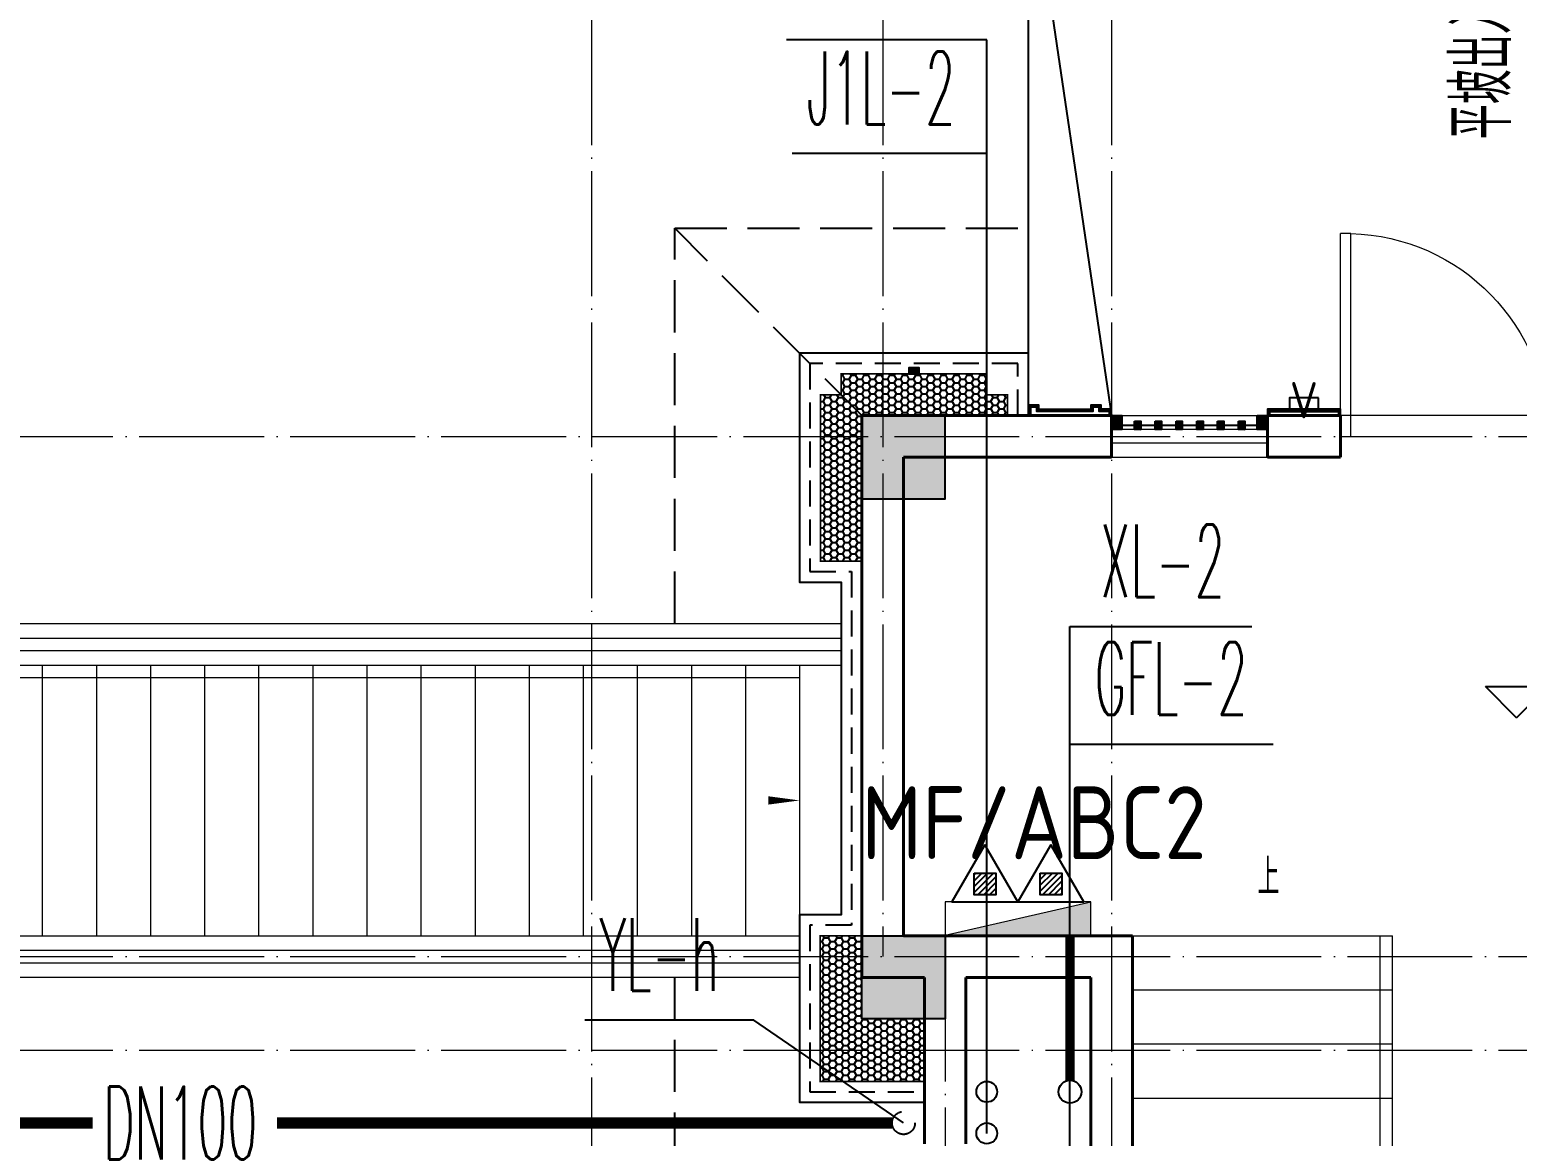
# Model space of a CAD drawing. Extents: x 27938 to 650306, y -92720 to 1524912.
# Drawn here: x 306617 to 313767, y 684793 to 690112 of the extents above; entities that cross this region are included whole.
import ezdxf

# ---------------------------------------------------------------- set-up
doc = ezdxf.new("R2010")
doc.units = 0
doc.header["$LTSCALE"] = 1000
doc.header["$MEASUREMENT"] = 0
for name, pattern in [('DASH', [0.35, 0.25, -0.1]), ('DOTE', [2.42, 2, -0.2, 0.02, -0.2]), ('HIDDEN', [0.375, 0.25, -0.125])]:
    doc.linetypes.add(name, pattern=pattern)
for name, color, linetype in [('A-EQPM-MECH', 191, 'Continuous'), ('DIM_ELEV', 3, 'Continuous'), ('DIM_SYMB', 3, 'Continuous'), ('DIM_不分区消火栓', 3, 'Continuous'), ('DIM_管井排水', 3, 'Continuous'), ('DIM_给水', 3, 'Continuous'), ('DIM_雨水', 3, 'Continuous'), ('EQUIP_灭火器', 7, 'Continuous'), ('PIPE-不分区消火栓', 1, 'X'), ('PIPE-雨水', 4, 'Y'), ('PUB_TEXT', 4, 'Continuous'), ('TEXT_灭火器', 7, 'Continuous'), ('TEXT_雨水', 7, 'Continuous'), ('VPIPE-不分区消火栓', 1, 'X'), ('VPIPE-给水', 3, 'TG_J'), ('VPIPE-给水中', 72, 'J2'), ('VPIPE-雨水', 4, 'DASH'), ('修改标示', 212, 'Continuous'), ('卫生间', 6, 'Continuous'), ('看线', 251, 'Continuous'), ('立面', 73, 'Continuous'), ('立面-看线', 251, 'Continuous'), ('铝合金', 144, 'Continuous')]:
    doc.layers.add(name, color=color, linetype=linetype)
for name, color, linetype, lineweight in [('DOTE', 19, 'DOTE', 9), ('EQUIP_消火栓', 242, 'Continuous', 18), ('PUB_HATCH', 8, 'Continuous', 9), ('STAIR', 2, 'Continuous', 18), ('WALL', 9, 'Continuous', 40), ('WINDOW', 8, 'Continuous', 15), ('平面-栏杆', 135, 'Continuous', 15), ('平面-看线', 45, 'Continuous', 15)]:
    doc.layers.add(name, color=color, linetype=linetype, lineweight=lineweight)
doc.styles.add('_TCH_DIM', font='SIMPLEX.shx', dxfattribs={"width": 0.6, "oblique": 10, "bigfont": 'hztxt.shx'})
doc.styles.add('_TWT_PIPEDN', font='SIMPLEX.shx', dxfattribs={"width": 0.6, "oblique": 10, "height": 3, "bigfont": 'HZTXT.shx'})
doc.styles.add('_TWT_SERIAL', font='simplex.shx', dxfattribs={"width": 0.6, "oblique": 10, "height": 3, "bigfont": 'aadri.shx'})
doc.styles.get("Standard").update_dxf_attribs({"font": 'gbenor.shx', "bigfont": 'gbcbig.shx'})
doc.styles.add('TG_LINETYPE', font='SIMPLEX', dxfattribs={"width": 0.8, "height": 3, "bigfont": 'HZTXT'})
doc.linetypes.add('J2', pattern='A,3,-0.2,["J2",Standard,S=0.25,R=0,X=-0.1,Y=-0.115],-0.35', length=3.55)
doc.linetypes.add('TG_J', pattern='A,2,-0.22,["J",TG_LINETYPE,S=0.1,R=0,X=-0.18,Y=-0.15],0', length=2.22)
doc.linetypes.add('X', pattern='A,3,-0.2,["X",Standard,S=0.25,R=0,X=-0.1,Y=-0.115],-0.25', length=3.45)
doc.linetypes.add('Y', pattern='A,3,-0.2,["Y",Standard,S=0.25,R=0,X=-0.1,Y=-0.115],-0.2', length=3.4)

# ---------------------------------------------------------------- blocks, each defined once
blk = doc.blocks.new('A$C7D502F78')
at = {"layer": '修改标示', "ltscale": 2}
blk.add_lwpolyline([(-150.6, 197.3), (-10.6, 197.3), (-10.6, 142.3), (-150.6, 142.3)], close=True, dxfattribs=at)
at = {"layer": 'PUB_TEXT'}
blk.add_text('V', height=175, dxfattribs=at).set_placement((-147.2, 99.1))
blk = doc.blocks.new('GDRDADWDAD')
at = {"layer": 'DOTE', "linetype": 'DOTE', "ltscale": 0.3}
for p, q in [((309316.6, 690157.2), (309316.6, 681057.2)), ((310716.6, 690157.2), (310716.6, 685657.2)), ((311816.6, 690157.2), (311816.6, 679557.2)), ((270116.6, 688157.2), (328916.6, 688157.2)), ((270116.6, 685657.2), (328916.6, 685657.2)), ((311016.6, 685657.2), (311016.6, 683657.2)), ((270116.6, 685207.2), (328916.6, 685207.2))]:
    blk.add_line(p, q, dxfattribs=at)
blk = doc.blocks.new('HFGHFHF')
at = {"layer": '卫生间', "color": 159, "linetype": 'DASH', "true_color": 0x22346e}
blk.add_line((288416.6, 688257.2), (289316.6, 689157.2), dxfattribs=at)
for points in [[(289316.6, 687257.2), (289316.6, 689157.2), (287616.8, 689157.2)], [(299516.8, 683357.2), (298716.6, 683357.2), (298716.4, 684357.2), (290716.2, 684357.2), (290716, 684657.2), (289316.6, 684657.2), (289316.6, 685557.2)]]:
    blk.add_lwpolyline(points, dxfattribs=at)
blk = doc.blocks.new('A$C028C60F5')
at = {"color": 0}
blk.add_lwpolyline([(400, 0), (0, 0), (0, -400), (400, -400)], close=True, dxfattribs=at)
at = {"layer": 'PUB_HATCH', "color": 0}
blk.add_solid([(0, -400), (400, -400), (0, 0), (400, 0)], dxfattribs=at)
blk = doc.blocks.new('A$C3EFA6995')
at = {"color": 8}
for p in [(9700, 100), (9700, -2400), (15900, -2400)]:
    blk.add_blockref('A$C028C60F5', p, dxfattribs=at)
at = {"color": 8, "xscale": -1}
blk.add_blockref('A$C028C60F5', (16300, 100), dxfattribs=at)
blk = doc.blocks.new('$WINLIB2D$00000001')
at = {"color": 0}
for points in [[(-0.5, 0.5), (-0.5, -0.5)], [(-0.5, 0.5), (0.5, 0.5)], [(0.5, -0.5), (0.5, 0.5)], [(0.5, 0.1667), (-0.5, 0.1667)], [(0.5, -0.1667), (-0.5, -0.1667)], [(-0.5, -0.5), (0.5, -0.5)]]:
    blk.add_lwpolyline(points, dxfattribs=at)
blk = doc.blocks.new('$DorLib2D$00000002')
for p, q in [((-0.5, 0), (-0.5, 0.4875)), ((-0.475, 0.4875), (-0.5, 0.4875)), ((-0.475, 0), (-0.475, 0.4875)), ((0.475, 0), (0.475, 0.4875)), ((0.475, 0.4875), (0.5, 0.4875)), ((0.5, 0), (0.5, 0.4875)), ((-0.5, 0), (-0.475, 0)), ((0.5, 0), (0.475, 0))]:
    blk.add_line(p, q)
at = {"lineweight": 13}
for centre, start, end in [((-0.4875, 0), 0, 88.5307), ((0.4875, 0), 91.4693, 180)]:
    blk.add_arc(centre, 0.4875, start, end, dxfattribs=at)
blk = doc.blocks.new('$TwtSys$00000546')
h = blk.add_hatch()
h.set_pattern_fill('ANSI31', color=1, scale=200, style=0)
h.set_pattern_definition([(45, (-38543.802, -6670.83), (-17.67767, 17.67767), [])])
h.paths.add_polyline_path([(-64.9, 173.7), (64.9, 173.7), (64.9, 43.9), (-64.9, 43.9)])
at = {"color": 1}
for points in [[(0, 343.6), (-198.4, 0), (198.4, 0)], [(-64.9, 173.7), (64.9, 173.7), (64.9, 43.9), (-64.9, 43.9)]]:
    blk.add_lwpolyline(points, close=True, dxfattribs=at)
blk = doc.blocks.new('$TwtSys$00000434')
at = {"color": 7}
for p, q in [((-0.5, 0.5), (-0.5, -0.5)), ((-0.5, -0.5), (0.5, 0.5)), ((0.5, 0.5), (-0.5, 0.5)), ((0.5, -0.5), (0.5, 0.5)), ((-0.5, -0.5), (0.5, -0.5))]:
    blk.add_line(p, q, dxfattribs=at)
blk.add_solid([(0.5, -0.5), (0.5, 0.5), (-0.5, -0.5)], dxfattribs=at)

msp = doc.modelspace()

# ---------------------------------------------------------------- hatches: boundary and pattern name
at = {"layer": '立面'}
h = msp.add_hatch(dxfattribs=at)
h.set_pattern_fill('ANSI31', color=8, scale=2)
h.set_pattern_definition([(45, (-577433.4547, -107108.3295), (-2.24506403, 2.24506403), [])])
h.paths.add_polyline_path([(310841.8, 688457.2), (310891.8, 688457.2), (310891.8, 688487.2), (310841.8, 688487.2)])
h = msp.add_hatch(dxfattribs=at)
h.set_pattern_fill('ANSI31', color=8, scale=2)
h.set_pattern_definition([(45, (-389425.706, -266823.1597), (-2.24506403, 2.24506403), [])])
h.paths.add_polyline_path([(311416.8, 688257.3), (311816.5, 688257.3), (311816.5, 688287.3), (311766.5, 688287.3), (311766.5, 688307.4), (311716.5, 688307.4), (311716.5, 688287.4), (311466.7, 688287.1), (311466.5, 688307.4), (311416.8, 688307.4)])
h.paths.add_polyline_path([(311426.8, 688257.3), (311806.5, 688257.3), (311806.5, 688277.3), (311756.5, 688277.3), (311756.5, 688297.4), (311726.5, 688297.4), (311726.5, 688277.4), (311456.8, 688277.1), (311456.6, 688297.4), (311426.8, 688297.4)])
h = msp.add_hatch(dxfattribs=at)
h.set_pattern_fill('ANSI31', color=8, scale=2)
h.set_pattern_definition([(45, (-577633.4547, -108177.829), (-2.24506403, 2.24506403), [])])
edge = h.paths.add_edge_path()
edge.add_line((312566.5, 688257.2), (312576.6, 688257.2))
edge.add_line((312576.6, 688257.2), (312576.6, 688277.2))
edge.add_line((312576.6, 688277.2), (312906.6, 688277.2))
edge.add_line((312906.6, 688277.2), (312906.6, 688257.3))
edge.add_line((312906.6, 688257.3), (312916.6, 688257.2))
edge.add_line((312916.6, 688257.2), (312916.6, 688287.2))
edge.add_line((312916.6, 688287.2), (312566.6, 688287.2))
edge.add_line((312566.6, 688287.2), (312566.6, 688257.2))
h = msp.add_hatch(dxfattribs=at)
h.set_pattern_fill('ANSI31', color=8, scale=2)
h.set_pattern_definition([(45, (-389485.9416, -266823.342), (-2.24506403, 2.24506403), [])])
h.paths.add_polyline_path([(311816.5, 688257.2), (311866.5, 688257.2), (311866.5, 688190.5), (311816.5, 688190.5)])
h = msp.add_hatch(dxfattribs=at)
h.set_pattern_fill('ANSI31', color=8, scale=2)
h.set_pattern_definition([(45, (-389375.941, -266823.3426), (-2.24506403, 2.24506403), [])])
h.paths.add_polyline_path([(311926.5, 688230.2), (311956.5, 688230.2), (311956.5, 688190.5), (311926.5, 688190.5)])
h = msp.add_hatch(dxfattribs=at)
h.set_pattern_fill('ANSI31', color=8, scale=2)
h.set_pattern_definition([(45, (-389275.941, -266823.3435), (-2.24506403, 2.24506403), [])])
h.paths.add_polyline_path([(312026.5, 688230.2), (312056.5, 688230.2), (312056.5, 688190.5), (312026.5, 688190.5)])
h = msp.add_hatch(dxfattribs=at)
h.set_pattern_fill('ANSI31', color=8, scale=2)
h.set_pattern_definition([(45, (-389175.941, -266823.3444), (-2.24506403, 2.24506403), [])])
h.paths.add_polyline_path([(312126.5, 688230.2), (312156.5, 688230.2), (312156.5, 688190.5), (312126.5, 688190.5)])
h = msp.add_hatch(dxfattribs=at)
h.set_pattern_fill('ANSI31', color=8, scale=2)
h.set_pattern_definition([(45, (-389075.941, -266823.3454), (-2.24506403, 2.24506403), [])])
h.paths.add_polyline_path([(312226.5, 688230.2), (312256.5, 688230.2), (312256.5, 688190.5), (312226.5, 688190.5)])
h = msp.add_hatch(dxfattribs=at)
h.set_pattern_fill('ANSI31', color=8, scale=2)
h.set_pattern_definition([(45, (-388975.941, -266823.3463), (-2.24506403, 2.24506403), [])])
h.paths.add_polyline_path([(312326.5, 688230.2), (312356.5, 688230.2), (312356.5, 688190.5), (312326.5, 688190.5)])
h = msp.add_hatch(dxfattribs=at)
h.set_pattern_fill('ANSI31', color=8, scale=2)
h.set_pattern_definition([(45, (-388875.941, -266823.3472), (-2.24506403, 2.24506403), [])])
h.paths.add_polyline_path([(312426.5, 688230.2), (312456.5, 688230.2), (312456.5, 688190.5), (312426.5, 688190.5)])
h = msp.add_hatch(dxfattribs=at)
h.set_pattern_fill('ANSI31', color=8, scale=2)
h.set_pattern_definition([(45, (-388785.9383, -266823.3383), (-2.24506403, 2.24506403), [])])
h.paths.add_polyline_path([(312516.5, 688257.2), (312566.5, 688257.2), (312566.5, 688190.5), (312516.5, 688190.5)])
at = {"layer": '立面-看线'}
h = msp.add_hatch(dxfattribs=at)
h.set_pattern_fill('HONEY', color=8, scale=13)
h.set_pattern_definition([(0, (-144800.637, 156240.446), (30.95625, 17.872595), [20.6375, -41.275]), (120, (-144800.637, 156240.446), (-30.9562463, 17.8726014), [20.6375, -41.275]), (60, (-144800.637, 156240.446), (3.7e-06, 35.7451964), [-41.275, 20.6375])])
h.paths.add_polyline_path([(311216.8, 688357.2), (311216.8, 688457.2), (310516.8, 688457.2), (310516.8, 688357.2), (310416.8, 688357.2), (310416.8, 687557.2), (310616.6, 687557.2), (310616.6, 688257.2), (311315.9, 688257.2), (311315.9, 688357.2)])
h = msp.add_hatch(dxfattribs=at)
h.set_pattern_fill('HONEY', color=8, scale=13)
h.set_pattern_definition([(0, (-144900, 152840.447), (30.95625, 17.872595), [20.6375, -41.275]), (120, (-144900, 152840.447), (-30.9562463, 17.8726014), [20.6375, -41.275]), (60, (-144900, 152840.447), (3.7e-06, 35.7451964), [-41.275, 20.6375])])
h.paths.add_polyline_path([(310916.6, 685357.2), (310616.6, 685357.2), (310616.6, 685757.2), (310417.1, 685757.2), (310417.1, 685057.2), (310916.6, 685057.2)])

# ---------------------------------------------------------------- linework, layer by layer
at = {"color": 8, "const_width": 8}
for points in [[(310616.6, 687557.2), (310416.8, 687557.2), (310416.8, 688357.2), (310516.8, 688357.2), (310516.8, 688457.2), (310806.8, 688457.2), (310806.8, 688457.2), (310926.8, 688457.2), (310926.8, 688457.2), (311216.8, 688457.2), (311216.8, 688357.2), (311316.8, 688357.2), (311316.8, 688257.2)], [(310616.6, 685757.2), (310416.6, 685757.2), (310416.6, 685057.2), (310916.6, 685057.2)]]:
    msp.add_lwpolyline(points, dxfattribs=at)
at = {"layer": 'A-EQPM-MECH', "color": 8}
for points in [[(311416.8, 688257.2), (311416.8, 690957.2), (316416.8, 690957.2), (316416.8, 688257.2)], [(311416.8, 690957.2), (311816.5, 688257.2)]]:
    msp.add_lwpolyline(points, dxfattribs=at)
at = {"layer": 'DIM_ELEV', "color": 8}
for p, q in [((313763.2, 686804.9), (313613.2, 686954.9)), ((313613.2, 686954.9), (314278.2, 686954.9)), ((313763.2, 686804.9), (313913.2, 686954.9))]:
    msp.add_line(p, q, dxfattribs=at)
at = {"layer": 'DIM_SYMB', "color": 8}
for points in [[(305797.5, 686407.4, 0, 0, 0), (310316.8, 686407.4, 0, 40, 0), (310166.8, 686407.4, 0, 0, 0)], [(312566.6, 685887.2, 0, 0, 0), (312566.6, 683937.2, 0, 40, 0), (312566.6, 684087.2, 0, 0, 0)]]:
    msp.add_lwpolyline(points, format="xyseb", dxfattribs=at)
at = {"layer": 'DIM_不分区消火栓'}
for p, q in [((311616.6, 685007.2), (311616.6, 687243.8)), ((311616.6, 687243.8), (312491, 687243.8))]:
    msp.add_line(p, q, dxfattribs=at)
at = {"layer": 'DIM_管井排水'}
for p, q in [((311616.5, 683857.2), (311616.6, 686678.3)), ((311616.6, 686678.3), (312592.6, 686678.3))]:
    msp.add_line(p, q, dxfattribs=at)
at = {"layer": 'DIM_给水'}
for p, q in [((311216.6, 690063.8), (310253.9, 690063.8)), ((311216.6, 685007.2), (311216.6, 690063.8)), ((311216.6, 689516.3), (310282, 689516.3)), ((311216.6, 684807.2), (311216.6, 689516.3))]:
    msp.add_line(p, q, dxfattribs=at)
at = {"layer": 'DIM_雨水'}
for p, q in [((310097.6, 685351.6), (309284.4, 685351.6)), ((310816.6, 684857.2), (310097.6, 685351.6))]:
    msp.add_line(p, q, dxfattribs=at)
at = {"layer": 'PIPE-不分区消火栓', "const_width": 45}
msp.add_lwpolyline([(311616.6, 685062.2), (311616.6, 685759.4)], dxfattribs=at)
at = {"layer": 'PIPE-雨水', "const_width": 55}
for points in [[(306919, 684857.2), (306397.1, 684857.2)], [(310761.6, 684857.2), (307805, 684857.2)]]:
    msp.add_lwpolyline(points, dxfattribs=at)
at = {"layer": 'STAIR', "color": 8}
for p, q in [((305896.8, 687057.4), (310316.8, 687057.4)), ((306676.8, 687057.4), (306676.8, 685757.4)), ((306936.8, 687057.4), (306936.8, 685757.4)), ((307196.8, 687057.4), (307196.8, 685757.4)), ((307456.8, 687057.4), (307456.8, 685757.4)), ((307716.8, 687057.4), (307716.8, 685757.4)), ((307976.8, 687057.4), (307976.8, 685757.4)), ((308236.8, 687057.4), (308236.8, 685757.4)), ((308496.8, 687057.4), (308496.8, 685757.4)), ((308756.8, 687057.4), (308756.8, 685757.4)), ((309016.8, 687057.4), (309016.8, 685757.4)), ((309276.8, 687057.4), (309276.8, 685757.4)), ((309536.8, 687057.4), (309536.8, 685757.4)), ((309796.8, 687057.4), (309796.8, 685757.4)), ((310056.8, 687057.4), (310056.8, 685757.4)), ((310316.8, 687057.4), (310316.8, 685757.4)), ((310316.8, 686997.4), (305896.8, 686997.4)), ((305896.8, 685757.4), (310316.8, 685757.4)), ((311916.6, 683261.2), (311916.6, 685757.2)), ((311916.6, 685757.2), (313166.6, 685757.2)), ((313106.6, 685757.2), (313106.6, 684051.6)), ((313166.6, 684093.2), (313166.6, 685757.2)), ((311916.6, 685497.2), (313166.6, 685497.2)), ((311916.6, 685237.2), (313166.6, 685237.2)), ((311916.6, 684977.2), (313166.6, 684977.2))]:
    msp.add_line(p, q, dxfattribs=at)
at = {"layer": 'VPIPE-不分区消火栓'}
msp.add_circle((311616.6, 685007.2), 55, dxfattribs=at)
msp.add_circle((311616.6, 685007.2), 55, dxfattribs=at)
at = {"layer": 'VPIPE-给水'}
msp.add_circle((311216.6, 684807.2), 50, dxfattribs=at)
at = {"layer": 'VPIPE-给水中'}
msp.add_circle((311216.6, 685007.2), 50, dxfattribs=at)
at = {"layer": 'VPIPE-雨水'}
msp.add_circle((310816.6, 684857.2), 55, dxfattribs=at)
at = {"layer": 'WALL', "color": 8}
for p, q in [((310616.6, 688257.2), (310616.6, 685557.2)), ((311816.6, 688257.2), (310616.6, 688257.2)), ((311816.6, 688057.2), (311816.6, 688257.2)), ((312916.6, 688257.2), (312566.6, 688257.2)), ((312566.6, 688257.2), (312566.6, 688057.2)), ((312916.6, 688057.2), (312916.6, 688257.2)), ((310816.6, 688057.2), (310816.6, 685757.2)), ((310816.6, 688057.2), (311816.6, 688057.2)), ((312566.6, 688057.2), (312916.6, 688057.2)), ((310816.6, 685757.2), (311016.6, 685757.2)), ((311016.6, 685757.2), (311916.6, 685757.2)), ((311916.6, 683657.2), (311916.6, 685757.2)), ((310616.6, 685557.2), (310916.6, 685557.2)), ((310916.6, 685557.2), (310916.6, 684757.2)), ((311116.6, 684757.2), (311116.6, 685557.2)), ((311116.6, 685557.2), (311716.6, 685557.2)), ((311716.6, 683757.2), (311716.6, 685557.2))]:
    msp.add_line(p, q, dxfattribs=at)
at = {"layer": 'WINDOW'}
msp.add_line((314916.6, 688257.2), (312916.6, 688257.2), dxfattribs=at)
at = {"layer": '平面-栏杆', "color": 8}
for p, q in [((305896.8, 687187.4), (310516.6, 687187.4)), ((305896.8, 687127.4), (310516.6, 687127.4)), ((305896.8, 685687.4), (310316.6, 685687.4)), ((305896.8, 685627.4), (310316.6, 685627.4))]:
    msp.add_line(p, q, dxfattribs=at)
at = {"layer": '平面-看线', "color": 8}
for p, q in [((305896.8, 687257.4), (310516.6, 687257.4)), ((305896.8, 687057.4), (310516.6, 687057.4)), ((305896.8, 685757.4), (310316.6, 685757.4)), ((305896.8, 685557.4), (310316.6, 685557.4))]:
    msp.add_line(p, q, dxfattribs=at)
at = {"layer": '看线', "color": 8}
msp.add_lwpolyline([(311416.8, 688257.2), (311416.8, 688557.2), (310316.8, 688557.2), (310316.8, 687457.2), (310516.6, 687457.2), (310516.6, 685857.2), (310316.6, 685857.2), (310316.6, 684957.2), (310916.6, 684957.2)], dxfattribs=at)
at = {"layer": '看线', "color": 8, "linetype": 'HIDDEN', "ltscale": 0.5}
msp.add_lwpolyline([(311366.8, 688257.2), (311366.8, 688507.2), (310366.8, 688507.2), (310366.8, 687507.2), (310566.6, 687507.2), (310566.6, 685807.2), (310366.6, 685807.2), (310366.6, 685007.2), (310916.6, 685007.2)], dxfattribs=at)
at = {"layer": '立面', "color": 8}
for p, q in [((312026.5, 688230.2), (312056.5, 688230.2)), ((312026.5, 688190.5), (312026.5, 688230.2)), ((312056.5, 688190.5), (312026.5, 688190.5)), ((312056.5, 688230.2), (312056.5, 688190.5))]:
    msp.add_line(p, q, dxfattribs=at)
for points in [[(310841.8, 688457.2), (310891.8, 688457.2), (310891.8, 688487.2), (310841.8, 688487.2)], [(311816.5, 688257.2), (311866.5, 688257.2), (311866.5, 688190.5), (311816.5, 688190.5)], [(312126.5, 688230.2), (312156.5, 688230.2), (312156.5, 688190.5), (312126.5, 688190.5)], [(312226.5, 688230.2), (312256.5, 688230.2), (312256.5, 688190.5), (312226.5, 688190.5)], [(312326.5, 688230.2), (312356.5, 688230.2), (312356.5, 688190.5), (312326.5, 688190.5)], [(312426.5, 688230.2), (312456.5, 688230.2), (312456.5, 688190.5), (312426.5, 688190.5)], [(312516.5, 688257.2), (312566.5, 688257.2), (312566.5, 688190.5), (312516.5, 688190.5)]]:
    msp.add_lwpolyline(points, close=True, dxfattribs=at)
msp.add_lwpolyline([(312566.5, 688257.2), (312576.6, 688257.2), (312576.6, 688277.2), (312906.6, 688277.2), (312906.6, 688257.3), (312916.6, 688257.2), (312916.6, 688287.2), (312566.6, 688287.2), (312566.6, 688257.2)], dxfattribs=at)
at = {"layer": '铝合金', "color": 8}
for p, q in [((311866.5, 688210.3), (311926.5, 688210.3)), ((311956.5, 688210.3), (312026.5, 688210.3)), ((312056.5, 688210.3), (312126.5, 688210.3)), ((312156.5, 688210.3), (312226.5, 688210.3)), ((312256.5, 688210.3), (312326.5, 688210.3)), ((312356.5, 688210.3), (312426.5, 688210.3)), ((312456.5, 688210.3), (312516.5, 688210.3))]:
    msp.add_line(p, q, dxfattribs=at)
for points in [[(310841.8, 688457.2), (310891.8, 688457.2), (310891.8, 688487.2), (310841.8, 688487.2)], [(311816.5, 688257.2), (311866.5, 688257.2), (311866.5, 688190.5), (311816.5, 688190.5)], [(311926.5, 688230.2), (311956.5, 688230.2), (311956.5, 688190.5), (311926.5, 688190.5)], [(312026.5, 688230.2), (312056.5, 688230.2), (312056.5, 688190.5), (312026.5, 688190.5)], [(312126.5, 688230.2), (312156.5, 688230.2), (312156.5, 688190.5), (312126.5, 688190.5)], [(312226.5, 688230.2), (312256.5, 688230.2), (312256.5, 688190.5), (312226.5, 688190.5)], [(312326.5, 688230.2), (312356.5, 688230.2), (312356.5, 688190.5), (312326.5, 688190.5)], [(312426.5, 688230.2), (312456.5, 688230.2), (312456.5, 688190.5), (312426.5, 688190.5)], [(312516.5, 688257.2), (312566.5, 688257.2), (312566.5, 688190.5), (312516.5, 688190.5)]]:
    msp.add_lwpolyline(points, close=True, dxfattribs=at)
for points in [[(311816.5, 688257.3), (311816.5, 688287.3), (311766.5, 688287.3), (311766.5, 688307.4), (311716.5, 688307.4), (311716.5, 688287.4), (311466.7, 688287.1), (311466.5, 688307.4), (311416.8, 688307.4), (311416.8, 688257.3)], [(311806.5, 688257.3), (311806.5, 688277.3), (311756.5, 688277.3), (311756.5, 688297.4), (311726.5, 688297.4), (311726.5, 688277.4), (311456.8, 688277.1), (311456.6, 688297.4), (311426.8, 688297.4), (311426.8, 688257.3)], [(312566.5, 688257.2), (312576.6, 688257.2), (312576.6, 688277.2), (312906.6, 688277.2), (312906.6, 688257.3), (312916.6, 688257.2), (312916.6, 688287.2), (312566.6, 688287.2), (312566.6, 688257.2)]]:
    msp.add_lwpolyline(points, dxfattribs=at)

# ---------------------------------------------------------------- block references
msp.add_blockref('GDRDADWDAD', (0, 0))
at = {"color": 8, "xscale": -1}
for name, p in [('HFGHFHF', (599033.2, 0)), ('A$C3EFA6995', (326916.6, 688157.2))]:
    msp.add_blockref(name, p, dxfattribs=at)
at = {"layer": 'EQUIP_消火栓', "xscale": 700, "yscale": 160, "zscale": 700}
msp.add_blockref('$TwtSys$00000434', (311366.6, 685839.4), dxfattribs=at)
at = {"layer": 'EQUIP_灭火器', "xscale": 0.8, "yscale": 0.8, "zscale": 0.8}
for p in [(311207.9, 685919.4), (311525.3, 685919.4)]:
    msp.add_blockref('$TwtSys$00000546', p, dxfattribs=at)
at = {"layer": 'WINDOW', "rotation": 180}
for name, p, xscale, yscale, zscale in [('$DorLib2D$00000002', (313916.6, 688157.2), 2000, -2000, 2000), ('$WINLIB2D$00000001', (312191.6, 688157.2), -750.0034281517146, -200, -750.0034281517146)]:
    msp.add_blockref(name, p, dxfattribs=dict(at, xscale=xscale, yscale=yscale, zscale=zscale))
at = {"layer": '修改标示', "color": 8, "ltscale": 2, "xscale": -1}
msp.add_blockref('A$C7D502F78', (312661, 688144.8), dxfattribs=at)

# ---------------------------------------------------------------- texts
at = {"layer": 'DIM_SYMB', "color": 7, "style": '_TCH_DIM', "width": 0.6}
msp.add_text('平坡出入口', height=280, rotation=90, dxfattribs=at).set_placement((313736.5, 689586.1))
msp.add_text('上', height=175, dxfattribs=at).set_placement((312518.8, 685952.3))
at = {"layer": 'DIM_不分区消火栓', "color": 7, "style": '_TWT_SERIAL', "width": 0.48}
msp.add_text('XL-2', height=350, dxfattribs=at).set_placement((311763, 687383.8))
at = {"layer": 'DIM_管井排水', "color": 7, "style": '_TWT_SERIAL', "width": 0.48}
msp.add_text('GFL-2', height=350, dxfattribs=at).set_placement((311735.3, 686818.3))
at = {"layer": 'DIM_给水', "color": 7, "style": '_TWT_SERIAL', "width": 0.48}
msp.add_text('J1L-2', height=350, dxfattribs=at).set_placement((310352, 689656.3))
at = {"layer": 'DIM_雨水', "color": 7, "style": '_TWT_SERIAL', "width": 0.48}
msp.add_text('YL-h', height=350, dxfattribs=at).set_placement((309354.4, 685491.6))
at = {"layer": 'TEXT_灭火器'}
msp.add_text('MF/ABC2', height=350, dxfattribs=at).set_placement((310614.1, 686125.5))
at = {"layer": 'TEXT_雨水', "style": '_TWT_PIPEDN', "width": 0.48}
msp.add_text('DN100', height=350, dxfattribs=at).set_placement((306969, 684682.2))

doc.saveas('drawing.dxf')
